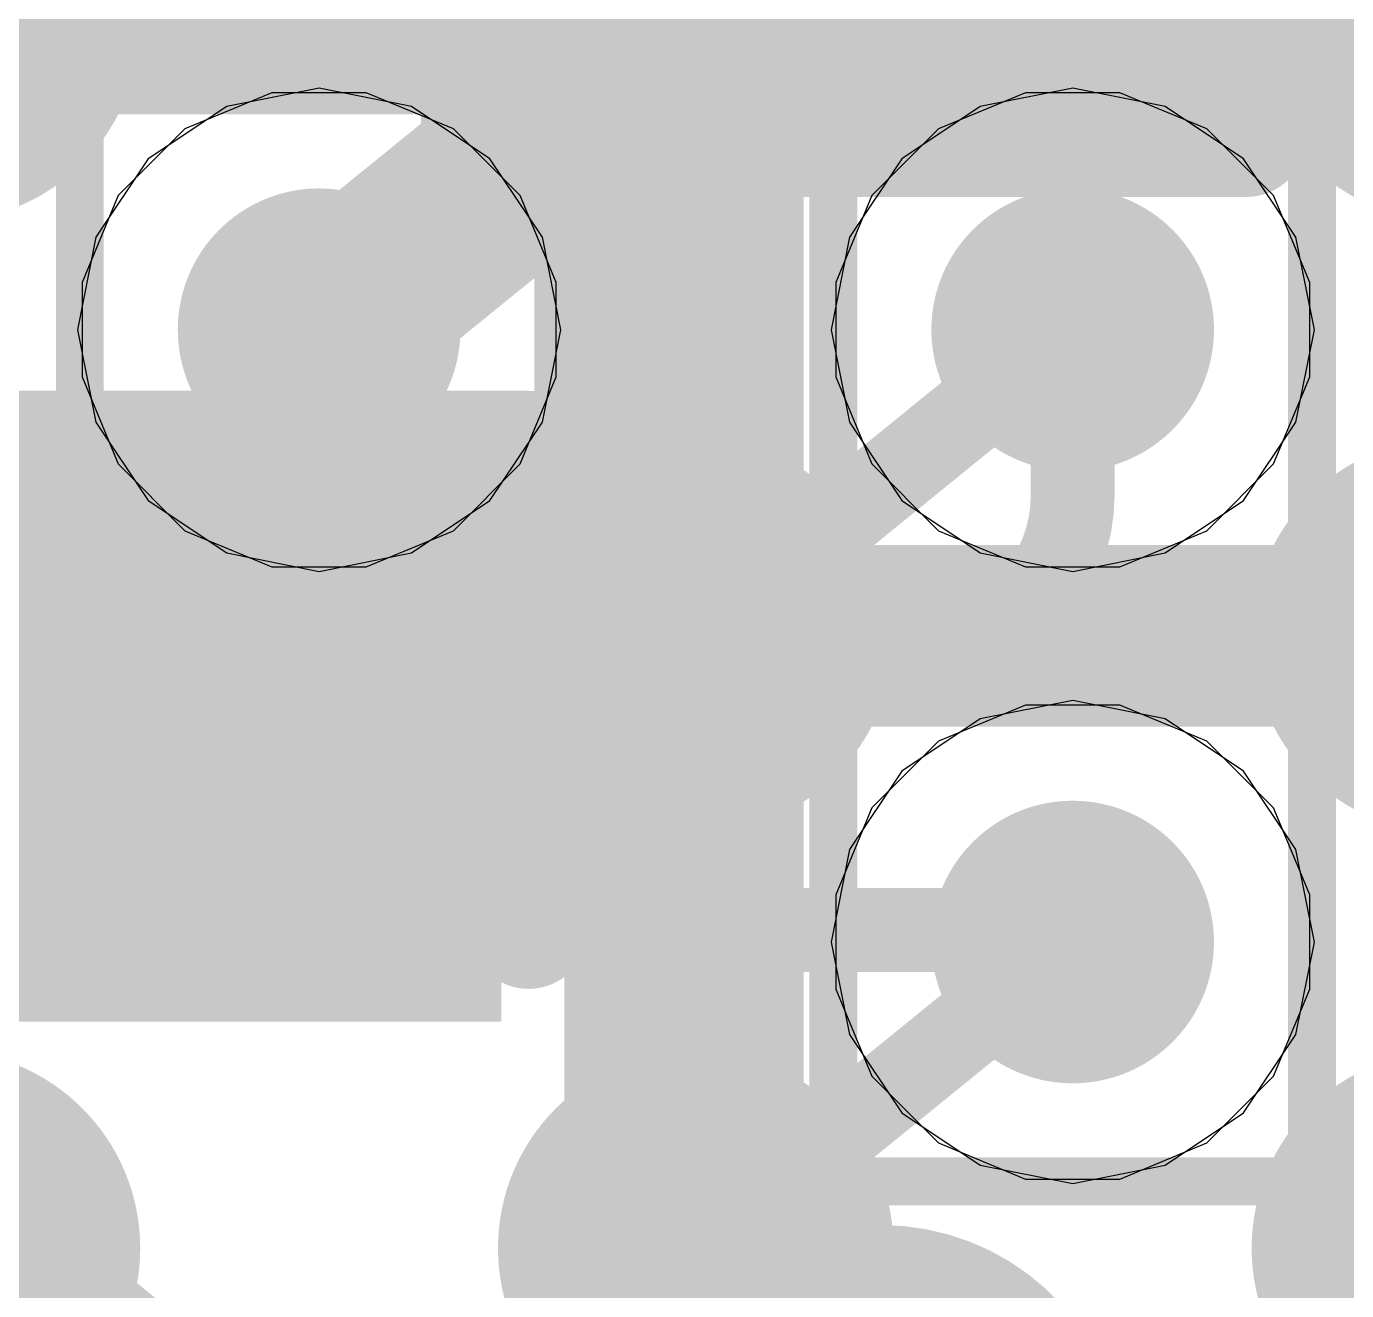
# Model space of a CAD drawing. Header units: inches. Extents: x -6 to 284, y -12 to 154.
# Drawn here: x 70.291 to 71.693, y 3.813 to 5.155 of the extents above; entities that cross this region are included whole.
import ezdxf

# ---------------------------------------------------------------- set-up
doc = ezdxf.new("R2010")
doc.units = ezdxf.units.IN
for name, color, linetype in [('Bottom Layer', 5, 'Continuous'), ('Bottom Overlay', 54, 'Continuous'), ('Bottom Paste', 16, 'Continuous'), ('Bottom Solder', 6, 'Continuous'), ('Drill Drawing', 1, 'Continuous'), ('GND-1', 16, 'Continuous'), ('GND-2', 90, 'Continuous'), ('GND-3', 216, 'Continuous'), ('GND-4', 54, 'Continuous'), ('PWR-1', 156, 'Continuous'), ('PWR-2', 130, 'Continuous'), ('Signal L1', 76, 'Continuous'), ('Signal L2', 6, 'Continuous'), ('Top Layer', 1, 'Continuous'), ('Top Paste', 8, 'Continuous'), ('Top Solder', 216, 'Continuous'), ('Via Holes', 16, 'Continuous')]:
    doc.layers.add(name, color=color, linetype=linetype)

# ---------------------------------------------------------------- blocks, each defined once
blk = doc.blocks.new('200_WFBGA__10_15__127')
at = {"layer": 'Top Layer'}
h = blk.add_hatch(color=1, dxfattribs=at)
edge = h.paths.add_edge_path()
edge.add_arc((-3.5999, -3.5751), 0.16, 0, 360)
h = blk.add_hatch(color=1, dxfattribs=at)
edge = h.paths.add_edge_path()
edge.add_arc((-2.8001, -3.5751), 0.16, 0, 360)
h = blk.add_hatch(color=1, dxfattribs=at)
edge = h.paths.add_edge_path()
edge.add_arc((-2, -3.5751), 0.16, 0, 360)
h = blk.add_hatch(color=1, dxfattribs=at)
edge = h.paths.add_edge_path()
edge.add_arc((-3.5999, -4.225), 0.16, 0, 360)
h = blk.add_hatch(color=1, dxfattribs=at)
edge = h.paths.add_edge_path()
edge.add_arc((-2.8001, -4.225), 0.16, 0, 360)
h = blk.add_hatch(color=1, dxfattribs=at)
edge = h.paths.add_edge_path()
edge.add_arc((-2, -4.225), 0.16, 0, 360)
h = blk.add_hatch(color=1, dxfattribs=at)
edge = h.paths.add_edge_path()
edge.add_arc((-3.5999, -4.875), 0.16, 0, 360)
h = blk.add_hatch(color=1, dxfattribs=at)
edge = h.paths.add_edge_path()
edge.add_arc((-2.8001, -4.875), 0.16, 0, 360)
h = blk.add_hatch(color=1, dxfattribs=at)
edge = h.paths.add_edge_path()
edge.add_arc((-2, -4.875), 0.16, 0, 360)
at = {"layer": 'Top Paste'}
h = blk.add_hatch(color=8, dxfattribs=at)
edge = h.paths.add_edge_path()
edge.add_arc((-3.5999, -3.5751), 0.16, 0, 360)
h = blk.add_hatch(color=8, dxfattribs=at)
edge = h.paths.add_edge_path()
edge.add_arc((-2.8001, -3.5751), 0.16, 0, 360)
h = blk.add_hatch(color=8, dxfattribs=at)
edge = h.paths.add_edge_path()
edge.add_arc((-2, -3.5751), 0.16, 0, 360)
h = blk.add_hatch(color=8, dxfattribs=at)
edge = h.paths.add_edge_path()
edge.add_arc((-3.5999, -4.225), 0.16, 0, 360)
h = blk.add_hatch(color=8, dxfattribs=at)
edge = h.paths.add_edge_path()
edge.add_arc((-2.8001, -4.225), 0.16, 0, 360)
h = blk.add_hatch(color=8, dxfattribs=at)
edge = h.paths.add_edge_path()
edge.add_arc((-2, -4.225), 0.16, 0, 360)
h = blk.add_hatch(color=8, dxfattribs=at)
edge = h.paths.add_edge_path()
edge.add_arc((-3.5999, -4.875), 0.16, 0, 360)
h = blk.add_hatch(color=8, dxfattribs=at)
edge = h.paths.add_edge_path()
edge.add_arc((-2.8001, -4.875), 0.16, 0, 360)
h = blk.add_hatch(color=8, dxfattribs=at)
edge = h.paths.add_edge_path()
edge.add_arc((-2, -4.875), 0.16, 0, 360)
at = {"layer": 'Top Solder'}
h = blk.add_hatch(color=216, dxfattribs=at)
edge = h.paths.add_edge_path()
edge.add_arc((-3.5999, -3.5751), 0.21, 0, 360)
h = blk.add_hatch(color=216, dxfattribs=at)
edge = h.paths.add_edge_path()
edge.add_arc((-2.8001, -3.5751), 0.21, 0, 360)
h = blk.add_hatch(color=216, dxfattribs=at)
edge = h.paths.add_edge_path()
edge.add_arc((-2, -3.5751), 0.21, 0, 360)
h = blk.add_hatch(color=216, dxfattribs=at)
edge = h.paths.add_edge_path()
edge.add_arc((-3.5999, -4.225), 0.21, 0, 360)
h = blk.add_hatch(color=216, dxfattribs=at)
edge = h.paths.add_edge_path()
edge.add_arc((-2.8001, -4.225), 0.21, 0, 360)
h = blk.add_hatch(color=216, dxfattribs=at)
edge = h.paths.add_edge_path()
edge.add_arc((-2, -4.225), 0.21, 0, 360)
h = blk.add_hatch(color=216, dxfattribs=at)
edge = h.paths.add_edge_path()
edge.add_arc((-3.5999, -4.875), 0.21, 0, 360)
h = blk.add_hatch(color=216, dxfattribs=at)
edge = h.paths.add_edge_path()
edge.add_arc((-2.8001, -4.875), 0.21, 0, 360)
h = blk.add_hatch(color=216, dxfattribs=at)
edge = h.paths.add_edge_path()
edge.add_arc((-2, -4.875), 0.21, 0, 360)
blk = doc.blocks.new('C___0402_B_282')
at = {"layer": 'Bottom Layer'}
for points in [[(-0.2413, 0.3175), (-0.2413, -0.3175), (-0.6985, -0.3175), (-0.6985, 0.3175)], [(0.6985, 0.3175), (0.6985, -0.3175), (0.2413, -0.3175), (0.2413, 0.3175)]]:
    blk.add_hatch(color=5, dxfattribs=at).paths.add_polyline_path(points)
at = {"layer": 'Bottom Paste'}
for points in [[(-0.2413, 0.3175), (-0.2413, -0.3175), (-0.6985, -0.3175), (-0.6985, 0.3175)], [(0.6985, 0.3175), (0.6985, -0.3175), (0.2413, -0.3175), (0.2413, 0.3175)]]:
    blk.add_hatch(color=16, dxfattribs=at).paths.add_polyline_path(points)
at = {"layer": 'Bottom Solder'}
for points in [[(-0.1813, 0.3775), (-0.1813, -0.3775), (-0.7585, -0.3775), (-0.7585, 0.3775)], [(0.7585, 0.3775), (0.7585, -0.3775), (0.1813, -0.3775), (0.1813, 0.3775)]]:
    blk.add_hatch(color=6, dxfattribs=at).paths.add_polyline_path(points)
at = {"layer": 'Bottom Overlay'}
for points in [[(-0.7874, -0.4064, 0.127, 0.127, 0), (-0.7874, 0.4064, 0.127, 0.127, 0)], [(-0.7874, 0.4064, 0.127, 0.127, 0), (-0.2794, 0.4064, 0.127, 0.127, 0)], [(0.7874, 0.4064, 0.127, 0.127, 0), (0.2794, 0.4064, 0.127, 0.127, 0)], [(0.7874, -0.4064, 0.127, 0.127, 0), (0.7874, 0.4064, 0.127, 0.127, 0)], [(-0.2794, -0.4064, 0.127, 0.127, 0), (-0.7874, -0.4064, 0.127, 0.127, 0)], [(0.7874, -0.4064, 0.127, 0.127, 0), (0.2794, -0.4064, 0.127, 0.127, 0)]]:
    blk.add_lwpolyline(points, format="xyseb", dxfattribs=at)
for points in [[(-0.8191, 0.4064, 0.0635, 0.0635, 1), (-0.7556, 0.4064, 0.0635, 0.0635, 1)], [(-0.8191, 0.4064, 0.0635, 0.0635, 1), (-0.7556, 0.4064, 0.0635, 0.0635, 1)], [(-0.3112, 0.4064, 0.0635, 0.0635, 1), (-0.2477, 0.4064, 0.0635, 0.0635, 1)], [(0.2477, 0.4064, 0.0635, 0.0635, 1), (0.3111, 0.4064, 0.0635, 0.0635, 1)], [(0.7556, 0.4064, 0.0635, 0.0635, 1), (0.8191, 0.4064, 0.0635, 0.0635, 1)], [(0.7556, 0.4064, 0.0635, 0.0635, 1), (0.8191, 0.4064, 0.0635, 0.0635, 1)], [(-0.8191, -0.4064, 0.0635, 0.0635, 1), (-0.7556, -0.4064, 0.0635, 0.0635, 1)], [(-0.8191, -0.4064, 0.0635, 0.0635, 1), (-0.7556, -0.4064, 0.0635, 0.0635, 1)], [(-0.3112, -0.4064, 0.0635, 0.0635, 1), (-0.2477, -0.4064, 0.0635, 0.0635, 1)], [(0.2477, -0.4064, 0.0635, 0.0635, 1), (0.3111, -0.4064, 0.0635, 0.0635, 1)], [(0.7556, -0.4064, 0.0635, 0.0635, 1), (0.8191, -0.4064, 0.0635, 0.0635, 1)], [(0.7556, -0.4064, 0.0635, 0.0635, 1), (0.8191, -0.4064, 0.0635, 0.0635, 1)]]:
    blk.add_lwpolyline(points, format="xyseb", close=True, dxfattribs=at)
blk = doc.blocks.new('C___0402_B_310')
at = {"layer": 'Bottom Layer'}
for points in [[(-0.2413, 0.3175), (-0.2413, -0.3175), (-0.6985, -0.3175), (-0.6985, 0.3175)], [(0.6985, 0.3175), (0.6985, -0.3175), (0.2413, -0.3175), (0.2413, 0.3175)]]:
    blk.add_hatch(color=5, dxfattribs=at).paths.add_polyline_path(points)
at = {"layer": 'Bottom Paste'}
for points in [[(-0.2413, 0.3175), (-0.2413, -0.3175), (-0.6985, -0.3175), (-0.6985, 0.3175)], [(0.6985, 0.3175), (0.6985, -0.3175), (0.2413, -0.3175), (0.2413, 0.3175)]]:
    blk.add_hatch(color=16, dxfattribs=at).paths.add_polyline_path(points)
at = {"layer": 'Bottom Solder'}
for points in [[(-0.1813, 0.3775), (-0.1813, -0.3775), (-0.7585, -0.3775), (-0.7585, 0.3775)], [(0.7585, 0.3775), (0.7585, -0.3775), (0.1813, -0.3775), (0.1813, 0.3775)]]:
    blk.add_hatch(color=6, dxfattribs=at).paths.add_polyline_path(points)
at = {"layer": 'Bottom Overlay'}
for points in [[(-0.7874, 0.4064, 0.127, 0.127, 0), (-0.7874, -0.4064, 0.127, 0.127, 0)], [(-0.7874, 0.4064, 0.127, 0.127, 0), (-0.2794, 0.4064, 0.127, 0.127, 0)], [(0.2794, 0.4064, 0.127, 0.127, 0), (0.7874, 0.4064, 0.127, 0.127, 0)], [(0.7874, 0.4064, 0.127, 0.127, 0), (0.7874, -0.4064, 0.127, 0.127, 0)], [(-0.7874, -0.4064, 0.127, 0.127, 0), (-0.2794, -0.4064, 0.127, 0.127, 0)], [(0.2794, -0.4064, 0.127, 0.127, 0), (0.7874, -0.4064, 0.127, 0.127, 0)]]:
    blk.add_lwpolyline(points, format="xyseb", dxfattribs=at)
for points in [[(-0.8191, 0.4064, 0.0635, 0.0635, 1), (-0.7556, 0.4064, 0.0635, 0.0635, 1)], [(-0.8191, 0.4064, 0.0635, 0.0635, 1), (-0.7556, 0.4064, 0.0635, 0.0635, 1)], [(-0.3111, 0.4064, 0.0635, 0.0635, 1), (-0.2477, 0.4064, 0.0635, 0.0635, 1)], [(0.2477, 0.4064, 0.0635, 0.0635, 1), (0.3111, 0.4064, 0.0635, 0.0635, 1)], [(0.7556, 0.4064, 0.0635, 0.0635, 1), (0.8191, 0.4064, 0.0635, 0.0635, 1)], [(0.7556, 0.4064, 0.0635, 0.0635, 1), (0.8191, 0.4064, 0.0635, 0.0635, 1)], [(-0.8191, -0.4064, 0.0635, 0.0635, 1), (-0.7556, -0.4064, 0.0635, 0.0635, 1)], [(-0.8191, -0.4064, 0.0635, 0.0635, 1), (-0.7556, -0.4064, 0.0635, 0.0635, 1)], [(-0.3111, -0.4064, 0.0635, 0.0635, 1), (-0.2477, -0.4064, 0.0635, 0.0635, 1)], [(0.2477, -0.4064, 0.0635, 0.0635, 1), (0.3111, -0.4064, 0.0635, 0.0635, 1)], [(0.7556, -0.4064, 0.0635, 0.0635, 1), (0.8191, -0.4064, 0.0635, 0.0635, 1)], [(0.7556, -0.4064, 0.0635, 0.0635, 1), (0.8191, -0.4064, 0.0635, 0.0635, 1)]]:
    blk.add_lwpolyline(points, format="xyseb", close=True, dxfattribs=at)

msp = doc.modelspace()

# ---------------------------------------------------------------- hatches: boundary and pattern name
at = {"layer": 'Bottom Layer'}
h = msp.add_hatch(color=5, dxfattribs=at)
edge = h.paths.add_edge_path()
edge.add_arc((70.6018, 4.8332), 0.15, 0, 360)
h = msp.add_hatch(color=5, dxfattribs=at)
edge = h.paths.add_edge_path()
edge.add_arc((71.4018, 4.8332), 0.15, 0, 360)
h = msp.add_hatch(color=5, dxfattribs=at)
edge = h.paths.add_edge_path()
edge.add_arc((71.4018, 4.1832), 0.15, 0, 360)
at = {"layer": 'GND-1'}
h = msp.add_hatch(color=16, dxfattribs=at)
edge = h.paths.add_edge_path()
edge.add_arc((70.6018, 4.8332), 0.15, 0, 360)
h = msp.add_hatch(color=16, dxfattribs=at)
edge = h.paths.add_edge_path()
edge.add_arc((71.4018, 4.8332), 0.15, 0, 360)
h = msp.add_hatch(color=16, dxfattribs=at)
edge = h.paths.add_edge_path()
edge.add_arc((71.4018, 4.1832), 0.15, 0, 360)
at = {"layer": 'GND-2'}
h = msp.add_hatch(color=90, dxfattribs=at)
edge = h.paths.add_edge_path()
edge.add_arc((70.6018, 4.8332), 0.15, 0, 360)
h = msp.add_hatch(color=90, dxfattribs=at)
edge = h.paths.add_edge_path()
edge.add_arc((71.4018, 4.8332), 0.15, 0, 360)
h = msp.add_hatch(color=90, dxfattribs=at)
edge = h.paths.add_edge_path()
edge.add_arc((71.4018, 4.1832), 0.15, 0, 360)
at = {"layer": 'GND-3'}
h = msp.add_hatch(color=216, dxfattribs=at)
edge = h.paths.add_edge_path()
edge.add_arc((70.6018, 4.8332), 0.15, 0, 360)
h = msp.add_hatch(color=216, dxfattribs=at)
edge = h.paths.add_edge_path()
edge.add_arc((71.4018, 4.8332), 0.15, 0, 360)
h = msp.add_hatch(color=216, dxfattribs=at)
edge = h.paths.add_edge_path()
edge.add_arc((71.4018, 4.1832), 0.15, 0, 360)
at = {"layer": 'GND-4'}
h = msp.add_hatch(color=54, dxfattribs=at)
edge = h.paths.add_edge_path()
edge.add_arc((70.6018, 4.8332), 0.15, 0, 360)
h = msp.add_hatch(color=54, dxfattribs=at)
edge = h.paths.add_edge_path()
edge.add_arc((71.4018, 4.8332), 0.15, 0, 360)
h = msp.add_hatch(color=54, dxfattribs=at)
edge = h.paths.add_edge_path()
edge.add_arc((71.4018, 4.1832), 0.15, 0, 360)
at = {"layer": 'PWR-1'}
h = msp.add_hatch(color=156, dxfattribs=at)
edge = h.paths.add_edge_path()
edge.add_arc((70.6018, 4.8332), 0.15, 0, 360)
h = msp.add_hatch(color=156, dxfattribs=at)
edge = h.paths.add_edge_path()
edge.add_arc((71.4018, 4.8332), 0.15, 0, 360)
h = msp.add_hatch(color=156, dxfattribs=at)
edge = h.paths.add_edge_path()
edge.add_arc((71.4018, 4.1832), 0.15, 0, 360)
at = {"layer": 'PWR-2'}
h = msp.add_hatch(color=130, dxfattribs=at)
edge = h.paths.add_edge_path()
edge.add_arc((70.6018, 4.8332), 0.15, 0, 360)
h = msp.add_hatch(color=130, dxfattribs=at)
edge = h.paths.add_edge_path()
edge.add_arc((71.4018, 4.8332), 0.15, 0, 360)
h = msp.add_hatch(color=130, dxfattribs=at)
edge = h.paths.add_edge_path()
edge.add_arc((71.4018, 4.1832), 0.15, 0, 360)
at = {"layer": 'Signal L1'}
h = msp.add_hatch(color=76, dxfattribs=at)
edge = h.paths.add_edge_path()
edge.add_arc((70.6018, 4.8332), 0.15, 0, 360)
h = msp.add_hatch(color=76, dxfattribs=at)
edge = h.paths.add_edge_path()
edge.add_arc((71.4018, 4.8332), 0.15, 0, 360)
h = msp.add_hatch(color=76, dxfattribs=at)
edge = h.paths.add_edge_path()
edge.add_arc((71.4018, 4.1832), 0.15, 0, 360)
at = {"layer": 'Signal L2'}
h = msp.add_hatch(color=6, dxfattribs=at)
edge = h.paths.add_edge_path()
edge.add_arc((70.6018, 4.8332), 0.15, 0, 360)
h = msp.add_hatch(color=6, dxfattribs=at)
edge = h.paths.add_edge_path()
edge.add_arc((71.4018, 4.8332), 0.15, 0, 360)
h = msp.add_hatch(color=6, dxfattribs=at)
edge = h.paths.add_edge_path()
edge.add_arc((71.4018, 4.1832), 0.15, 0, 360)
at = {"layer": 'Top Layer'}
h = msp.add_hatch(color=1, dxfattribs=at)
edge = h.paths.add_edge_path()
edge.add_arc((70.6018, 4.8332), 0.15, 0, 360)
h = msp.add_hatch(color=1, dxfattribs=at)
edge = h.paths.add_edge_path()
edge.add_arc((71.4018, 4.8332), 0.15, 0, 360)
h = msp.add_hatch(color=1, dxfattribs=at)
edge = h.paths.add_edge_path()
edge.add_arc((71.4018, 4.1832), 0.15, 0, 360)
at = {"layer": 'Via Holes'}
h = msp.add_hatch(color=7, dxfattribs=at)
edge = h.paths.add_edge_path()
edge.add_arc((70.6018, 4.8332), 0.075, 0, 360)
h = msp.add_hatch(color=7, dxfattribs=at)
edge = h.paths.add_edge_path()
edge.add_arc((71.4018, 4.8332), 0.075, 0, 360)
h = msp.add_hatch(color=7, dxfattribs=at)
edge = h.paths.add_edge_path()
edge.add_arc((71.4018, 4.1832), 0.075, 0, 360)

# ---------------------------------------------------------------- linework, layer by layer
at = {"layer": 'Bottom Layer'}
for points in [[(70.9893, 5.0983, 0.254, 0.254, -0.198912), (71.1163, 5.4049, 0.254, 0.254, 0)], [(70.9893, 0.8063, 0.254, 0.254, 0), (70.9893, 5.0983, 0.254, 0.254, 0)], [(70.6018, 4.8332, 0.2032, 0.2032, 0), (70.6083, 4.8267, 0.2032, 0.2032, 0)], [(70.6083, 4.5409, 0.2032, 0.2032, 0), (70.6083, 4.8267, 0.2032, 0.2032, 0)], [(70.4178, 4.3504, 0.2032, 0.2032, 0), (70.6083, 4.5409, 0.2032, 0.2032, 0)]]:
    msp.add_lwpolyline(points, format="xyseb", dxfattribs=at)
for points in [[(70.9258, 5.0983, 0.127, 0.127, 1), (71.0528, 5.0983, 0.127, 0.127, 1)], [(70.9258, 5.0983, 0.127, 0.127, 1), (71.0528, 5.0983, 0.127, 0.127, 1)], [(70.551, 4.8332, 0.1016, 0.1016, 1), (70.6526, 4.8332, 0.1016, 0.1016, 1)], [(70.5575, 4.8267, 0.1016, 0.1016, 1), (70.6591, 4.8267, 0.1016, 0.1016, 1)], [(70.5575, 4.8267, 0.1016, 0.1016, 1), (70.6591, 4.8267, 0.1016, 0.1016, 1)], [(70.5575, 4.5409, 0.1016, 0.1016, 1), (70.6591, 4.5409, 0.1016, 0.1016, 1)], [(70.5575, 4.5409, 0.1016, 0.1016, 1), (70.6591, 4.5409, 0.1016, 0.1016, 1)], [(70.367, 4.3504, 0.1016, 0.1016, 1), (70.4686, 4.3504, 0.1016, 0.1016, 1)]]:
    msp.add_lwpolyline(points, format="xyseb", close=True, dxfattribs=at)
at = {"layer": 'Drill Drawing'}
for points in [[(70.3478, 5.0872, 0.0508, 0.0508, 0), (70.8558, 5.0872, 0.0508, 0.0508, 0)], [(70.3478, 4.5792, 0.0508, 0.0508, 0), (70.3478, 5.0872, 0.0508, 0.0508, 0)], [(70.8558, 4.5792, 0.0508, 0.0508, 0), (70.8558, 5.0872, 0.0508, 0.0508, 0)], [(71.1478, 5.0872, 0.0508, 0.0508, 0), (71.6558, 5.0872, 0.0508, 0.0508, 0)], [(71.1478, 4.5792, 0.0508, 0.0508, 0), (71.1478, 5.0872, 0.0508, 0.0508, 0)], [(71.6558, 4.5792, 0.0508, 0.0508, 0), (71.6558, 5.0872, 0.0508, 0.0508, 0)], [(70.3478, 4.5792, 0.0508, 0.0508, 0), (70.8558, 4.5792, 0.0508, 0.0508, 0)], [(71.1478, 4.5792, 0.0508, 0.0508, 0), (71.6558, 4.5792, 0.0508, 0.0508, 0)], [(71.1478, 4.4372, 0.0508, 0.0508, 0), (71.6558, 4.4372, 0.0508, 0.0508, 0)], [(71.1478, 3.9292, 0.0508, 0.0508, 0), (71.1478, 4.4372, 0.0508, 0.0508, 0)], [(71.6558, 3.9292, 0.0508, 0.0508, 0), (71.6558, 4.4372, 0.0508, 0.0508, 0)], [(71.1478, 3.9292, 0.0508, 0.0508, 0), (71.6558, 3.9292, 0.0508, 0.0508, 0)]]:
    msp.add_lwpolyline(points, format="xyseb", dxfattribs=at)
for points in [[(70.3351, 5.0872, 0.0254, 0.0254, 1), (70.3605, 5.0872, 0.0254, 0.0254, 1)], [(70.3351, 5.0872, 0.0254, 0.0254, 1), (70.3605, 5.0872, 0.0254, 0.0254, 1)], [(70.8431, 5.0872, 0.0254, 0.0254, 1), (70.8685, 5.0872, 0.0254, 0.0254, 1)], [(70.8431, 5.0872, 0.0254, 0.0254, 1), (70.8685, 5.0872, 0.0254, 0.0254, 1)], [(71.1351, 5.0872, 0.0254, 0.0254, 1), (71.1605, 5.0872, 0.0254, 0.0254, 1)], [(71.1351, 5.0872, 0.0254, 0.0254, 1), (71.1605, 5.0872, 0.0254, 0.0254, 1)], [(71.6431, 5.0872, 0.0254, 0.0254, 1), (71.6685, 5.0872, 0.0254, 0.0254, 1)], [(71.6431, 5.0872, 0.0254, 0.0254, 1), (71.6685, 5.0872, 0.0254, 0.0254, 1)], [(70.3351, 4.5792, 0.0254, 0.0254, 1), (70.3605, 4.5792, 0.0254, 0.0254, 1)], [(70.3351, 4.5792, 0.0254, 0.0254, 1), (70.3605, 4.5792, 0.0254, 0.0254, 1)], [(70.8431, 4.5792, 0.0254, 0.0254, 1), (70.8685, 4.5792, 0.0254, 0.0254, 1)], [(70.8431, 4.5792, 0.0254, 0.0254, 1), (70.8685, 4.5792, 0.0254, 0.0254, 1)], [(71.1351, 4.5792, 0.0254, 0.0254, 1), (71.1605, 4.5792, 0.0254, 0.0254, 1)], [(71.1351, 4.5792, 0.0254, 0.0254, 1), (71.1605, 4.5792, 0.0254, 0.0254, 1)], [(71.6431, 4.5792, 0.0254, 0.0254, 1), (71.6685, 4.5792, 0.0254, 0.0254, 1)], [(71.6431, 4.5792, 0.0254, 0.0254, 1), (71.6685, 4.5792, 0.0254, 0.0254, 1)], [(71.1351, 4.4372, 0.0254, 0.0254, 1), (71.1605, 4.4372, 0.0254, 0.0254, 1)], [(71.1351, 4.4372, 0.0254, 0.0254, 1), (71.1605, 4.4372, 0.0254, 0.0254, 1)], [(71.6431, 4.4372, 0.0254, 0.0254, 1), (71.6685, 4.4372, 0.0254, 0.0254, 1)], [(71.6431, 4.4372, 0.0254, 0.0254, 1), (71.6685, 4.4372, 0.0254, 0.0254, 1)], [(71.1351, 3.9292, 0.0254, 0.0254, 1), (71.1605, 3.9292, 0.0254, 0.0254, 1)], [(71.1351, 3.9292, 0.0254, 0.0254, 1), (71.1605, 3.9292, 0.0254, 0.0254, 1)], [(71.6431, 3.9292, 0.0254, 0.0254, 1), (71.6685, 3.9292, 0.0254, 0.0254, 1)], [(71.6431, 3.9292, 0.0254, 0.0254, 1), (71.6685, 3.9292, 0.0254, 0.0254, 1)]]:
    msp.add_lwpolyline(points, format="xyseb", close=True, dxfattribs=at)
at = {"layer": 'GND-1'}
for p, q in [((70.5518, 5.0848), (70.4593, 5.0465)), ((70.6519, 5.0848), (70.5518, 5.0848)), ((70.7444, 5.0465), (70.6519, 5.0848)), ((71.3518, 5.0848), (71.2593, 5.0465)), ((71.4519, 5.0848), (71.3518, 5.0848)), ((71.5444, 5.0465), (71.4519, 5.0848)), ((70.4593, 5.0465), (70.3885, 4.9757)), ((70.8151, 4.9757), (70.7444, 5.0465)), ((71.2593, 5.0465), (71.1885, 4.9757)), ((71.6151, 4.9757), (71.5444, 5.0465)), ((70.3885, 4.9757), (70.3502, 4.8832)), ((70.8534, 4.8832), (70.8151, 4.9757)), ((71.1885, 4.9757), (71.1502, 4.8832)), ((71.6534, 4.8832), (71.6151, 4.9757)), ((70.3502, 4.8832), (70.3502, 4.7832)), ((70.8534, 4.7832), (70.8534, 4.8832)), ((71.1502, 4.8832), (71.1502, 4.7831)), ((71.6534, 4.7831), (71.6534, 4.8832)), ((70.3502, 4.7832), (70.3885, 4.6907)), ((70.8151, 4.6907), (70.8534, 4.7832)), ((71.1502, 4.7831), (71.1885, 4.6907)), ((71.6151, 4.6907), (71.6534, 4.7831)), ((70.3885, 4.6907), (70.4593, 4.6199)), ((70.7444, 4.6199), (70.8151, 4.6907)), ((71.1885, 4.6907), (71.2593, 4.6199)), ((71.5444, 4.6199), (71.6151, 4.6907)), ((70.4593, 4.6199), (70.5518, 4.5816)), ((70.6519, 4.5816), (70.7444, 4.6199)), ((71.2593, 4.6199), (71.3518, 4.5816)), ((71.4519, 4.5816), (71.5444, 4.6199)), ((70.5518, 4.5816), (70.6519, 4.5816)), ((71.3518, 4.5816), (71.4519, 4.5816)), ((71.3518, 4.4348), (71.2593, 4.3965)), ((71.4519, 4.4348), (71.3518, 4.4348)), ((71.5444, 4.3965), (71.4519, 4.4348)), ((71.2593, 4.3965), (71.1885, 4.3257)), ((71.6151, 4.3257), (71.5444, 4.3965)), ((71.1885, 4.3257), (71.1502, 4.2332)), ((71.6534, 4.2332), (71.6151, 4.3257)), ((71.1502, 4.2332), (71.1502, 4.1331)), ((71.6534, 4.1331), (71.6534, 4.2332)), ((71.1502, 4.1331), (71.1885, 4.0407)), ((71.6151, 4.0407), (71.6534, 4.1331)), ((71.1885, 4.0407), (71.2593, 3.9699)), ((71.5444, 3.9699), (71.6151, 4.0407)), ((71.2593, 3.9699), (71.3518, 3.9316)), ((71.4519, 3.9316), (71.5444, 3.9699)), ((71.3518, 3.9316), (71.4519, 3.9316))]:
    msp.add_line(p, q, dxfattribs=at)
at = {"layer": 'GND-2'}
for p, q in [((70.5518, 5.0848), (70.4593, 5.0465)), ((70.6519, 5.0848), (70.5518, 5.0848)), ((70.7444, 5.0465), (70.6519, 5.0848)), ((71.3518, 5.0848), (71.2593, 5.0465)), ((71.4519, 5.0848), (71.3518, 5.0848)), ((71.5444, 5.0465), (71.4519, 5.0848)), ((70.4593, 5.0465), (70.3885, 4.9757)), ((70.8151, 4.9757), (70.7444, 5.0465)), ((71.2593, 5.0465), (71.1885, 4.9757)), ((71.6151, 4.9757), (71.5444, 5.0465)), ((70.3885, 4.9757), (70.3502, 4.8832)), ((70.8534, 4.8832), (70.8151, 4.9757)), ((71.1885, 4.9757), (71.1502, 4.8832)), ((71.6534, 4.8832), (71.6151, 4.9757)), ((70.3502, 4.8832), (70.3502, 4.7832)), ((70.8534, 4.7832), (70.8534, 4.8832)), ((71.1502, 4.8832), (71.1502, 4.7831)), ((71.6534, 4.7831), (71.6534, 4.8832)), ((70.3502, 4.7832), (70.3885, 4.6907)), ((70.8151, 4.6907), (70.8534, 4.7832)), ((71.1502, 4.7831), (71.1885, 4.6907)), ((71.6151, 4.6907), (71.6534, 4.7831)), ((70.3885, 4.6907), (70.4593, 4.6199)), ((70.7444, 4.6199), (70.8151, 4.6907)), ((71.1885, 4.6907), (71.2593, 4.6199)), ((71.5444, 4.6199), (71.6151, 4.6907)), ((70.4593, 4.6199), (70.5518, 4.5816)), ((70.6519, 4.5816), (70.7444, 4.6199)), ((71.2593, 4.6199), (71.3518, 4.5816)), ((71.4519, 4.5816), (71.5444, 4.6199)), ((70.5518, 4.5816), (70.6519, 4.5816)), ((71.3518, 4.5816), (71.4519, 4.5816)), ((71.3518, 4.4348), (71.2593, 4.3965)), ((71.4519, 4.4348), (71.3518, 4.4348)), ((71.5444, 4.3965), (71.4519, 4.4348)), ((71.2593, 4.3965), (71.1885, 4.3257)), ((71.6151, 4.3257), (71.5444, 4.3965)), ((71.1885, 4.3257), (71.1502, 4.2332)), ((71.6534, 4.2332), (71.6151, 4.3257)), ((71.1502, 4.2332), (71.1502, 4.1331)), ((71.6534, 4.1331), (71.6534, 4.2332)), ((71.1502, 4.1331), (71.1885, 4.0407)), ((71.6151, 4.0407), (71.6534, 4.1331)), ((71.1885, 4.0407), (71.2593, 3.9699)), ((71.5444, 3.9699), (71.6151, 4.0407)), ((71.2593, 3.9699), (71.3518, 3.9316)), ((71.4519, 3.9316), (71.5444, 3.9699)), ((71.3518, 3.9316), (71.4519, 3.9316))]:
    msp.add_line(p, q, dxfattribs=at)
at = {"layer": 'GND-3'}
for p, q in [((70.5518, 5.0848), (70.4593, 5.0465)), ((70.6519, 5.0848), (70.5518, 5.0848)), ((70.7444, 5.0465), (70.6519, 5.0848)), ((71.3518, 5.0848), (71.2593, 5.0465)), ((71.4519, 5.0848), (71.3518, 5.0848)), ((71.5444, 5.0465), (71.4519, 5.0848)), ((70.4593, 5.0465), (70.3885, 4.9757)), ((70.8151, 4.9757), (70.7444, 5.0465)), ((71.2593, 5.0465), (71.1885, 4.9757)), ((71.6151, 4.9757), (71.5444, 5.0465)), ((70.3885, 4.9757), (70.3502, 4.8832)), ((70.8534, 4.8832), (70.8151, 4.9757)), ((71.1885, 4.9757), (71.1502, 4.8832)), ((71.6534, 4.8832), (71.6151, 4.9757)), ((70.3502, 4.8832), (70.3502, 4.7832)), ((70.8534, 4.7832), (70.8534, 4.8832)), ((71.1502, 4.8832), (71.1502, 4.7831)), ((71.6534, 4.7831), (71.6534, 4.8832)), ((70.3502, 4.7832), (70.3885, 4.6907)), ((70.8151, 4.6907), (70.8534, 4.7832)), ((71.1502, 4.7831), (71.1885, 4.6907)), ((71.6151, 4.6907), (71.6534, 4.7831)), ((70.3885, 4.6907), (70.4593, 4.6199)), ((70.7444, 4.6199), (70.8151, 4.6907)), ((71.1885, 4.6907), (71.2593, 4.6199)), ((71.5444, 4.6199), (71.6151, 4.6907)), ((70.4593, 4.6199), (70.5518, 4.5816)), ((70.6519, 4.5816), (70.7444, 4.6199)), ((71.2593, 4.6199), (71.3518, 4.5816)), ((71.4519, 4.5816), (71.5444, 4.6199)), ((70.5518, 4.5816), (70.6519, 4.5816)), ((71.3518, 4.5816), (71.4519, 4.5816)), ((71.3518, 4.4348), (71.2593, 4.3965)), ((71.4519, 4.4348), (71.3518, 4.4348)), ((71.5444, 4.3965), (71.4519, 4.4348)), ((71.2593, 4.3965), (71.1885, 4.3257)), ((71.6151, 4.3257), (71.5444, 4.3965)), ((71.1885, 4.3257), (71.1502, 4.2332)), ((71.6534, 4.2332), (71.6151, 4.3257)), ((71.1502, 4.2332), (71.1502, 4.1331)), ((71.6534, 4.1331), (71.6534, 4.2332)), ((71.1502, 4.1331), (71.1885, 4.0407)), ((71.6151, 4.0407), (71.6534, 4.1331)), ((71.1885, 4.0407), (71.2593, 3.9699)), ((71.5444, 3.9699), (71.6151, 4.0407)), ((71.2593, 3.9699), (71.3518, 3.9316)), ((71.4519, 3.9316), (71.5444, 3.9699)), ((71.3518, 3.9316), (71.4519, 3.9316))]:
    msp.add_line(p, q, dxfattribs=at)
at = {"layer": 'GND-4'}
for p, q in [((70.5518, 5.0848), (70.4593, 5.0465)), ((70.6519, 5.0848), (70.5518, 5.0848)), ((70.7444, 5.0465), (70.6519, 5.0848)), ((71.3518, 5.0848), (71.2593, 5.0465)), ((71.4519, 5.0848), (71.3518, 5.0848)), ((71.5444, 5.0465), (71.4519, 5.0848)), ((70.4593, 5.0465), (70.3885, 4.9757)), ((70.8151, 4.9757), (70.7444, 5.0465)), ((71.2593, 5.0465), (71.1885, 4.9757)), ((71.6151, 4.9757), (71.5444, 5.0465)), ((70.3885, 4.9757), (70.3502, 4.8832)), ((70.8534, 4.8832), (70.8151, 4.9757)), ((71.1885, 4.9757), (71.1502, 4.8832)), ((71.6534, 4.8832), (71.6151, 4.9757)), ((70.3502, 4.8832), (70.3502, 4.7832)), ((70.8534, 4.7832), (70.8534, 4.8832)), ((71.1502, 4.8832), (71.1502, 4.7831)), ((71.6534, 4.7831), (71.6534, 4.8832)), ((70.3502, 4.7832), (70.3885, 4.6907)), ((70.8151, 4.6907), (70.8534, 4.7832)), ((71.1502, 4.7831), (71.1885, 4.6907)), ((71.6151, 4.6907), (71.6534, 4.7831)), ((70.3885, 4.6907), (70.4593, 4.6199)), ((70.7444, 4.6199), (70.8151, 4.6907)), ((71.1885, 4.6907), (71.2593, 4.6199)), ((71.5444, 4.6199), (71.6151, 4.6907)), ((70.4593, 4.6199), (70.5518, 4.5816)), ((70.6519, 4.5816), (70.7444, 4.6199)), ((71.2593, 4.6199), (71.3518, 4.5816)), ((71.4519, 4.5816), (71.5444, 4.6199)), ((70.5518, 4.5816), (70.6519, 4.5816)), ((71.3518, 4.5816), (71.4519, 4.5816)), ((71.3518, 4.4348), (71.2593, 4.3965)), ((71.4519, 4.4348), (71.3518, 4.4348)), ((71.5444, 4.3965), (71.4519, 4.4348)), ((71.2593, 4.3965), (71.1885, 4.3257)), ((71.6151, 4.3257), (71.5444, 4.3965)), ((71.1885, 4.3257), (71.1502, 4.2332)), ((71.6534, 4.2332), (71.6151, 4.3257)), ((71.1502, 4.2332), (71.1502, 4.1331)), ((71.6534, 4.1331), (71.6534, 4.2332)), ((71.1502, 4.1331), (71.1885, 4.0407)), ((71.6151, 4.0407), (71.6534, 4.1331)), ((71.1885, 4.0407), (71.2593, 3.9699)), ((71.5444, 3.9699), (71.6151, 4.0407)), ((71.2593, 3.9699), (71.3518, 3.9316)), ((71.4519, 3.9316), (71.5444, 3.9699)), ((71.3518, 3.9316), (71.4519, 3.9316))]:
    msp.add_line(p, q, dxfattribs=at)
at = {"layer": 'PWR-1'}
for p, q in [((70.6018, 5.0897), (70.5037, 5.0702)), ((70.7, 5.0702), (70.6018, 5.0897)), ((71.4018, 5.0897), (71.3037, 5.0702)), ((71.5, 5.0702), (71.4018, 5.0897)), ((70.5037, 5.0702), (70.4204, 5.0146)), ((70.7832, 5.0146), (70.7, 5.0702)), ((71.3037, 5.0702), (71.2204, 5.0146)), ((71.5832, 5.0146), (71.5, 5.0702)), ((70.4204, 5.0146), (70.3648, 4.9314)), ((70.8388, 4.9314), (70.7832, 5.0146)), ((71.2204, 5.0146), (71.1648, 4.9314)), ((71.6388, 4.9314), (71.5832, 5.0146)), ((70.3648, 4.9314), (70.3453, 4.8332)), ((70.8584, 4.8332), (70.8388, 4.9314)), ((71.1648, 4.9314), (71.1453, 4.8332)), ((71.6584, 4.8332), (71.6388, 4.9314)), ((70.3453, 4.8332), (70.3648, 4.735)), ((70.8388, 4.735), (70.8584, 4.8332)), ((71.1453, 4.8332), (71.1648, 4.735)), ((71.6388, 4.735), (71.6584, 4.8332)), ((70.3648, 4.735), (70.4204, 4.6518)), ((70.7832, 4.6518), (70.8388, 4.735)), ((71.1648, 4.735), (71.2204, 4.6518)), ((71.5832, 4.6518), (71.6388, 4.735)), ((70.4204, 4.6518), (70.5037, 4.5962)), ((70.7, 4.5962), (70.7832, 4.6518)), ((71.2204, 4.6518), (71.3037, 4.5962)), ((71.5, 4.5962), (71.5832, 4.6518)), ((70.5037, 4.5962), (70.6018, 4.5767)), ((70.6018, 4.5767), (70.7, 4.5962)), ((71.3037, 4.5962), (71.4018, 4.5767)), ((71.4018, 4.5767), (71.5, 4.5962)), ((71.4018, 4.4397), (71.3037, 4.4202)), ((71.5, 4.4202), (71.4018, 4.4397)), ((71.3037, 4.4202), (71.2204, 4.3646)), ((71.5832, 4.3646), (71.5, 4.4202)), ((71.2204, 4.3646), (71.1648, 4.2814)), ((71.6388, 4.2814), (71.5832, 4.3646)), ((71.1648, 4.2814), (71.1453, 4.1832)), ((71.6584, 4.1832), (71.6388, 4.2814)), ((71.1453, 4.1832), (71.1648, 4.085)), ((71.6388, 4.085), (71.6584, 4.1832)), ((71.1648, 4.085), (71.2204, 4.0018)), ((71.5832, 4.0018), (71.6388, 4.085)), ((71.2204, 4.0018), (71.3037, 3.9462)), ((71.5, 3.9462), (71.5832, 4.0018)), ((71.3037, 3.9462), (71.4018, 3.9267)), ((71.4018, 3.9267), (71.5, 3.9462))]:
    msp.add_line(p, q, dxfattribs=at)
at = {"layer": 'PWR-2'}
for p, q in [((71.4018, 5.0897), (71.3037, 5.0702)), ((71.5, 5.0702), (71.4018, 5.0897)), ((71.3037, 5.0702), (71.2204, 5.0146)), ((71.5832, 5.0146), (71.5, 5.0702)), ((71.2204, 5.0146), (71.1648, 4.9314)), ((71.6388, 4.9314), (71.5832, 5.0146)), ((71.1648, 4.9314), (71.1453, 4.8332)), ((71.6584, 4.8332), (71.6388, 4.9314)), ((71.1453, 4.8332), (71.1648, 4.735)), ((71.6388, 4.735), (71.6584, 4.8332)), ((71.1648, 4.735), (71.2204, 4.6518)), ((71.5832, 4.6518), (71.6388, 4.735)), ((71.2204, 4.6518), (71.3037, 4.5962)), ((71.5, 4.5962), (71.5832, 4.6518)), ((71.3037, 4.5962), (71.4018, 4.5767)), ((71.4018, 4.5767), (71.5, 4.5962)), ((71.4018, 4.4397), (71.3037, 4.4202)), ((71.5, 4.4202), (71.4018, 4.4397)), ((71.3037, 4.4202), (71.2204, 4.3646)), ((71.5832, 4.3646), (71.5, 4.4202)), ((71.2204, 4.3646), (71.1648, 4.2814)), ((71.6388, 4.2814), (71.5832, 4.3646)), ((71.1648, 4.2814), (71.1453, 4.1832)), ((71.6584, 4.1832), (71.6388, 4.2814)), ((71.1453, 4.1832), (71.1648, 4.085)), ((71.6388, 4.085), (71.6584, 4.1832)), ((71.1648, 4.085), (71.2204, 4.0018)), ((71.5832, 4.0018), (71.6388, 4.085)), ((71.2204, 4.0018), (71.3037, 3.9462)), ((71.5, 3.9462), (71.5832, 4.0018)), ((71.3037, 3.9462), (71.4018, 3.9267)), ((71.4018, 3.9267), (71.5, 3.9462))]:
    msp.add_line(p, q, dxfattribs=at)
at = {"layer": 'Signal L1'}
for points in [[(70.7226, 5.1584, 0.1194, 0.1194, -0.414214), (70.6018, 5.2792, 0.1194, 0.1194, 0)], [(70.7226, 5.1584, 0.1194, 0.1194, 0), (71.5862, 5.1584, 0.1194, 0.1194, 0)], [(71.5862, 5.1584, 0.1194, 0.1194, -0.414214), (71.7894, 4.9552, 0.1194, 0.1194, 0)], [(69.8077, 5.0891, 0.0889, 0.0889, 0), (70.3459, 4.5509, 0.0889, 0.0889, 0)], [(71.4018, 4.6579, 0.0889, 0.0889, 0), (71.4018, 4.8332, 0.0889, 0.0889, 0)], [(71.4018, 4.6579, 0.0889, 0.0889, -0.414214), (71.2321, 4.4881, 0.0889, 0.0889, 0)], [(70.4987, 4.4881, 0.0889, 0.0889, -0.197574), (70.3459, 4.5509, 0.0889, 0.0889, 0)], [(70.4987, 4.4881, 0.0889, 0.0889, 0), (70.4987, 4.4881, 0.0889, 0.0889, 0)], [(70.4987, 4.4881, 0.0889, 0.0889, 0), (71.2321, 4.4881, 0.0889, 0.0889, 0)], [(70.408, 4.196, 0.0889, 0.0889, -0.198205), (70.2033, 4.2805, 0.0889, 0.0889, 0)], [(70.408, 4.196, 0.0889, 0.0889, 0), (71.389, 4.196, 0.0889, 0.0889, 0)], [(71.0005, 3.6234, 0.1194, 0.1194, -0.415425), (71.1987, 3.823, 0.1194, 0.1194, 0)], [(71.1987, 3.823, 0.1194, 0.1194, -0.388404), (71.3969, 3.6421, 0.1194, 0.1194, 0)]]:
    msp.add_lwpolyline(points, format="xyseb", dxfattribs=at)
for points in [[(70.6928, 5.1584, 0.0597, 0.0597, 1), (70.7525, 5.1584, 0.0597, 0.0597, 1)], [(70.6928, 5.1584, 0.0597, 0.0597, 1), (70.7525, 5.1584, 0.0597, 0.0597, 1)], [(71.5564, 5.1584, 0.0597, 0.0597, 1), (71.6161, 5.1584, 0.0597, 0.0597, 1)], [(71.5564, 5.1584, 0.0597, 0.0597, 1), (71.6161, 5.1584, 0.0597, 0.0597, 1)], [(71.3796, 4.8332, 0.0445, 0.0445, 1), (71.4241, 4.8332, 0.0445, 0.0445, 1)], [(71.3796, 4.6579, 0.0445, 0.0445, 1), (71.4241, 4.6579, 0.0445, 0.0445, 1)], [(71.3796, 4.6579, 0.0445, 0.0445, 1), (71.4241, 4.6579, 0.0445, 0.0445, 1)], [(70.3237, 4.5509, 0.0445, 0.0445, 1), (70.3682, 4.5509, 0.0445, 0.0445, 1)], [(70.3237, 4.5509, 0.0445, 0.0445, 1), (70.3682, 4.5509, 0.0445, 0.0445, 1)], [(70.4765, 4.4881, 0.0445, 0.0445, 1), (70.5209, 4.4881, 0.0445, 0.0445, 1)], [(70.4765, 4.4881, 0.0445, 0.0445, 1), (70.5209, 4.4881, 0.0445, 0.0445, 1)], [(70.4765, 4.4881, 0.0445, 0.0445, 1), (70.5209, 4.4881, 0.0445, 0.0445, 1)], [(70.4765, 4.4881, 0.0445, 0.0445, 1), (70.5209, 4.4881, 0.0445, 0.0445, 1)], [(71.2098, 4.4881, 0.0445, 0.0445, 1), (71.2543, 4.4881, 0.0445, 0.0445, 1)], [(71.2098, 4.4881, 0.0445, 0.0445, 1), (71.2543, 4.4881, 0.0445, 0.0445, 1)], [(70.3858, 4.196, 0.0445, 0.0445, 1), (70.4302, 4.196, 0.0445, 0.0445, 1)], [(70.3858, 4.196, 0.0445, 0.0445, 1), (70.4302, 4.196, 0.0445, 0.0445, 1)], [(71.3668, 4.196, 0.0445, 0.0445, 1), (71.4112, 4.196, 0.0445, 0.0445, 1)], [(71.1688, 3.823, 0.0597, 0.0597, 1), (71.2285, 3.823, 0.0597, 0.0597, 1)], [(71.1688, 3.823, 0.0597, 0.0597, 1), (71.2285, 3.823, 0.0597, 0.0597, 1)]]:
    msp.add_lwpolyline(points, format="xyseb", close=True, dxfattribs=at)
at = {"layer": 'Signal L2'}
for points in [[(68.2719, 5.1581, 0.1194, 0.1194, 0), (72.4349, 5.1581, 0.1194, 0.1194, 0)], [(70.3339, 4.5092, 0.1194, 0.1194, -0.198597), (70.0118, 4.6424, 0.1194, 0.1194, 0)], [(70.3339, 4.5092, 0.1194, 0.1194, 0), (72.6251, 4.5092, 0.1194, 0.1194, 0)]]:
    msp.add_lwpolyline(points, format="xyseb", dxfattribs=at)
msp.add_lwpolyline([(70.3041, 4.5092, 0.0597, 0.0597, 1), (70.3638, 4.5092, 0.0597, 0.0597, 1)], format="xyseb", close=True, dxfattribs=at)
msp.add_lwpolyline([(70.3041, 4.5092, 0.0597, 0.0597, 1), (70.3638, 4.5092, 0.0597, 0.0597, 1)], format="xyseb", close=True, dxfattribs=at)
at = {"layer": 'Top Layer'}
for points in [[(70.2018, 5.1582, 0.1067, 0.1067, 0), (70.6018, 5.4832, 0.1067, 0.1067, 0)], [(70.6018, 4.8332, 0.2032, 0.2032, 0), (71.0018, 5.1582, 0.2032, 0.2032, 0)], [(71.0018, 4.5082, 0.0889, 0.0889, 0), (71.4018, 4.8332, 0.0889, 0.0889, 0)], [(71.0018, 3.8582, 0.0889, 0.0889, 0), (71.4018, 4.1832, 0.0889, 0.0889, 0)], [(70.2018, 3.8582, 0.2032, 0.2032, 0), (70.6018, 3.5332, 0.2032, 0.2032, 0)]]:
    msp.add_lwpolyline(points, format="xyseb", dxfattribs=at)
for points in [[(70.951, 5.1582, 0.1016, 0.1016, 1), (71.0526, 5.1582, 0.1016, 0.1016, 1)], [(70.551, 4.8332, 0.1016, 0.1016, 1), (70.6526, 4.8332, 0.1016, 0.1016, 1)], [(71.3796, 4.8332, 0.0445, 0.0445, 1), (71.4241, 4.8332, 0.0445, 0.0445, 1)], [(70.9796, 4.5082, 0.0445, 0.0445, 1), (71.0241, 4.5082, 0.0445, 0.0445, 1)], [(71.3796, 4.1832, 0.0445, 0.0445, 1), (71.4241, 4.1832, 0.0445, 0.0445, 1)], [(70.151, 3.8582, 0.1016, 0.1016, 1), (70.2526, 3.8582, 0.1016, 0.1016, 1)], [(70.9796, 3.8582, 0.0445, 0.0445, 1), (71.0241, 3.8582, 0.0445, 0.0445, 1)]]:
    msp.add_lwpolyline(points, format="xyseb", close=True, dxfattribs=at)

# ---------------------------------------------------------------- block references
msp.add_blockref('200_WFBGA__10_15__127', (73.8018, 8.7332))
for name, p, rotation in [('C___0402_B_282', (71.1798, 5.825), 270), ('C___0402_B_310', (70.4178, 3.9175), 90)]:
    msp.add_blockref(name, p, dxfattribs=dict(rotation=rotation))

doc.saveas('drawing.dxf')
